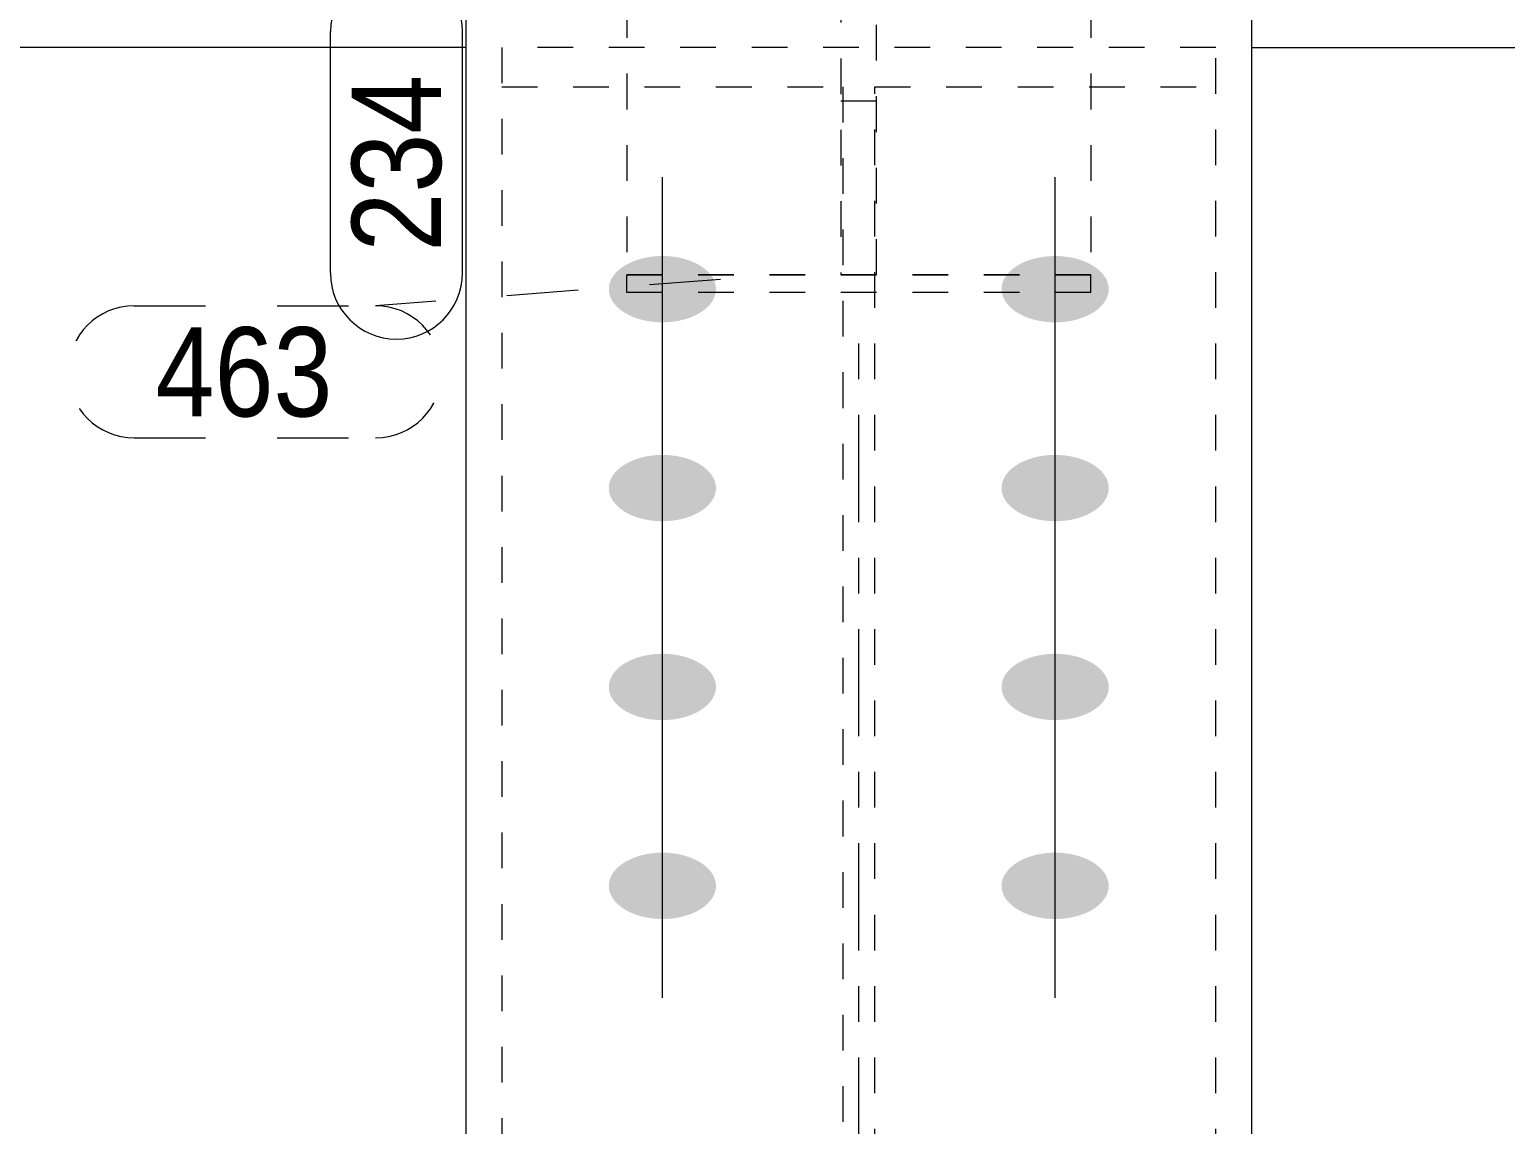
# Model space of a CAD drawing. Header units: millimetres. Extents: x 2 to 579, y 1 to 825.
# Drawn here: x 47.55 to 88.88, y 659.51 to 690.18 of the extents above; entities that cross this region are included whole.
import ezdxf

# ---------------------------------------------------------------- set-up
doc = ezdxf.new("R2010")
doc.units = ezdxf.units.MM
for name, pattern in [('XKITLINE00', [0]), ('XKITLINE01', [4, 1, -1, 1, -1]), ('XKITLINE02', [4, 2, -2]), ('XKITLINE03', [6, 3, -1, 1, -1])]:
    doc.linetypes.add(name, pattern=pattern)
for name, color, linetype, lineweight in [('Bolt', 3, 'Continuous', 0), ('Dimensions', 7, 'Continuous', 0), ('Part', 2, 'Continuous', 0), ('PartMark', 7, 'Continuous', 0)]:
    doc.layers.add(name, color=color, linetype=linetype, lineweight=lineweight)
doc.styles.add('ARIAL', font='ARIAL.TTF')

# ---------------------------------------------------------------- blocks, each defined once
blk = doc.blocks.new('*A27')
at = {"layer": 'Bolt'}
for points in [[(65.235, 681.981), (65.198, 681.981), (65.161, 681.983), (65.125, 681.985), (65.088, 681.987), (65.051, 681.99), (65.015, 681.994), (64.979, 681.998), (64.943, 682.003), (64.907, 682.008), (64.871, 682.014), (64.836, 682.02), (64.801, 682.027), (64.766, 682.035), (64.732, 682.043), (64.698, 682.051), (64.664, 682.06), (64.63, 682.07), (64.597, 682.08), (64.564, 682.09), (64.532, 682.101), (64.5, 682.112), (64.469, 682.124), (64.438, 682.137), (64.408, 682.15), (64.378, 682.163), (64.349, 682.177), (64.32, 682.191), (64.292, 682.206), (64.264, 682.221), (64.237, 682.236), (64.211, 682.252), (64.185, 682.269), (64.16, 682.285), (64.136, 682.302), (64.112, 682.32), (64.089, 682.338), (64.067, 682.356), (64.045, 682.374), (64.024, 682.393), (64.004, 682.412), (63.985, 682.432), (63.966, 682.451), (63.949, 682.471), (63.932, 682.491), (63.916, 682.512), (63.9, 682.533), (63.886, 682.554), (63.872, 682.575), (63.859, 682.596), (63.847, 682.618), (63.836, 682.639), (63.826, 682.661), (63.817, 682.683), (63.808, 682.706), (63.8, 682.728), (63.794, 682.75), (63.788, 682.773), (63.783, 682.795), (63.779, 682.818), (63.776, 682.841), (63.773, 682.863), (63.772, 682.886), (63.772, 682.909), (63.772, 682.932), (63.773, 682.955), (63.776, 682.977), (63.779, 683), (63.783, 683.023), (63.788, 683.045), (63.794, 683.068), (63.8, 683.09), (63.808, 683.112), (63.817, 683.135), (63.826, 683.157), (63.836, 683.179), (63.847, 683.2), (63.859, 683.222), (63.872, 683.243), (63.886, 683.264), (63.9, 683.285), (63.916, 683.306), (63.932, 683.327), (63.949, 683.347), (63.966, 683.367), (63.985, 683.386), (64.004, 683.406), (64.024, 683.425), (64.045, 683.444), (64.067, 683.462), (64.089, 683.48), (64.112, 683.498), (64.136, 683.516), (64.16, 683.533), (64.185, 683.549), (64.211, 683.566), (64.237, 683.582), (64.264, 683.597), (64.292, 683.612), (64.32, 683.627), (64.349, 683.641), (64.378, 683.655), (64.408, 683.668), (64.438, 683.681), (64.469, 683.694), (64.5, 683.706), (64.532, 683.717), (64.564, 683.728), (64.597, 683.738), (64.63, 683.748), (64.664, 683.758), (64.698, 683.767), (64.732, 683.775), (64.766, 683.783), (64.801, 683.791), (64.836, 683.798), (64.871, 683.804), (64.907, 683.81), (64.943, 683.815), (64.979, 683.82), (65.015, 683.824), (65.051, 683.828), (65.088, 683.831), (65.125, 683.833), (65.161, 683.835), (65.198, 683.837), (65.235, 683.837), (65.272, 683.838), (65.308, 683.837), (65.345, 683.837), (65.382, 683.835), (65.419, 683.833), (65.455, 683.831), (65.492, 683.828), (65.528, 683.824), (65.564, 683.82), (65.6, 683.815), (65.636, 683.81), (65.672, 683.804), (65.707, 683.798), (65.742, 683.791), (65.777, 683.783), (65.811, 683.775), (65.846, 683.767), (65.879, 683.758), (65.913, 683.748), (65.946, 683.738), (65.979, 683.728), (66.011, 683.717), (66.043, 683.706), (66.074, 683.694), (66.105, 683.681), (66.135, 683.668), (66.165, 683.655), (66.194, 683.641), (66.223, 683.627), (66.251, 683.612), (66.279, 683.597), (66.306, 683.582), (66.332, 683.566), (66.358, 683.549), (66.383, 683.533), (66.407, 683.516), (66.431, 683.498), (66.454, 683.48), (66.476, 683.462), (66.498, 683.444), (66.519, 683.425), (66.539, 683.406), (66.558, 683.386), (66.577, 683.367), (66.594, 683.347), (66.611, 683.327), (66.628, 683.306), (66.643, 683.285), (66.657, 683.264), (66.671, 683.243), (66.684, 683.222), (66.696, 683.2), (66.707, 683.179), (66.717, 683.157), (66.727, 683.135), (66.735, 683.112), (66.743, 683.09), (66.749, 683.068), (66.755, 683.045), (66.76, 683.023), (66.764, 683), (66.768, 682.977), (66.77, 682.955), (66.771, 682.932), (66.772, 682.909), (66.771, 682.886), (66.77, 682.863), (66.768, 682.841), (66.764, 682.818), (66.76, 682.795), (66.755, 682.773), (66.749, 682.75), (66.743, 682.728), (66.735, 682.706), (66.727, 682.683), (66.717, 682.661), (66.707, 682.639), (66.696, 682.618), (66.684, 682.596), (66.671, 682.575), (66.657, 682.554), (66.643, 682.533), (66.628, 682.512), (66.611, 682.491), (66.594, 682.471), (66.577, 682.451), (66.558, 682.432), (66.539, 682.412), (66.519, 682.393), (66.498, 682.374), (66.476, 682.356), (66.454, 682.338), (66.431, 682.32), (66.407, 682.302), (66.383, 682.285), (66.358, 682.269), (66.332, 682.252), (66.306, 682.236), (66.279, 682.221), (66.251, 682.206), (66.223, 682.191), (66.194, 682.177), (66.165, 682.163), (66.135, 682.15), (66.105, 682.137), (66.074, 682.124), (66.043, 682.112), (66.011, 682.101), (65.979, 682.09), (65.946, 682.08), (65.913, 682.07), (65.879, 682.06), (65.846, 682.051), (65.811, 682.043), (65.777, 682.035), (65.742, 682.027), (65.707, 682.02), (65.672, 682.014), (65.636, 682.008), (65.6, 682.003), (65.564, 681.998), (65.528, 681.994), (65.492, 681.99), (65.455, 681.987), (65.419, 681.985), (65.382, 681.983), (65.345, 681.981), (65.308, 681.981), (65.272, 681.98)], [(76.235, 681.981), (76.198, 681.981), (76.161, 681.983), (76.125, 681.985), (76.088, 681.987), (76.051, 681.99), (76.015, 681.994), (75.979, 681.998), (75.943, 682.003), (75.907, 682.008), (75.871, 682.014), (75.836, 682.02), (75.801, 682.027), (75.766, 682.035), (75.732, 682.043), (75.698, 682.051), (75.664, 682.06), (75.63, 682.07), (75.597, 682.08), (75.564, 682.09), (75.532, 682.101), (75.5, 682.112), (75.469, 682.124), (75.438, 682.137), (75.408, 682.15), (75.378, 682.163), (75.349, 682.177), (75.32, 682.191), (75.292, 682.206), (75.264, 682.221), (75.237, 682.236), (75.211, 682.252), (75.185, 682.269), (75.16, 682.285), (75.136, 682.302), (75.112, 682.32), (75.089, 682.338), (75.067, 682.356), (75.045, 682.374), (75.024, 682.393), (75.004, 682.412), (74.985, 682.432), (74.966, 682.451), (74.949, 682.471), (74.932, 682.491), (74.916, 682.512), (74.9, 682.533), (74.886, 682.554), (74.872, 682.575), (74.859, 682.596), (74.847, 682.618), (74.836, 682.639), (74.826, 682.661), (74.817, 682.683), (74.808, 682.706), (74.8, 682.728), (74.794, 682.75), (74.788, 682.773), (74.783, 682.795), (74.779, 682.818), (74.776, 682.841), (74.773, 682.863), (74.772, 682.886), (74.772, 682.909), (74.772, 682.932), (74.773, 682.955), (74.776, 682.977), (74.779, 683), (74.783, 683.023), (74.788, 683.045), (74.794, 683.068), (74.8, 683.09), (74.808, 683.112), (74.817, 683.135), (74.826, 683.157), (74.836, 683.179), (74.847, 683.2), (74.859, 683.222), (74.872, 683.243), (74.886, 683.264), (74.9, 683.285), (74.916, 683.306), (74.932, 683.327), (74.949, 683.347), (74.966, 683.367), (74.985, 683.386), (75.004, 683.406), (75.024, 683.425), (75.045, 683.444), (75.067, 683.462), (75.089, 683.48), (75.112, 683.498), (75.136, 683.516), (75.16, 683.533), (75.185, 683.549), (75.211, 683.566), (75.237, 683.582), (75.264, 683.597), (75.292, 683.612), (75.32, 683.627), (75.349, 683.641), (75.378, 683.655), (75.408, 683.668), (75.438, 683.681), (75.469, 683.694), (75.5, 683.706), (75.532, 683.717), (75.564, 683.728), (75.597, 683.738), (75.63, 683.748), (75.664, 683.758), (75.698, 683.767), (75.732, 683.775), (75.766, 683.783), (75.801, 683.791), (75.836, 683.798), (75.871, 683.804), (75.907, 683.81), (75.943, 683.815), (75.979, 683.82), (76.015, 683.824), (76.051, 683.828), (76.088, 683.831), (76.125, 683.833), (76.161, 683.835), (76.198, 683.837), (76.235, 683.837), (76.272, 683.838), (76.308, 683.837), (76.345, 683.837), (76.382, 683.835), (76.419, 683.833), (76.455, 683.831), (76.492, 683.828), (76.528, 683.824), (76.564, 683.82), (76.6, 683.815), (76.636, 683.81), (76.672, 683.804), (76.707, 683.798), (76.742, 683.791), (76.777, 683.783), (76.811, 683.775), (76.846, 683.767), (76.879, 683.758), (76.913, 683.748), (76.946, 683.738), (76.979, 683.728), (77.011, 683.717), (77.043, 683.706), (77.074, 683.694), (77.105, 683.681), (77.135, 683.668), (77.165, 683.655), (77.194, 683.641), (77.223, 683.627), (77.251, 683.612), (77.279, 683.597), (77.306, 683.582), (77.332, 683.566), (77.358, 683.549), (77.383, 683.533), (77.407, 683.516), (77.431, 683.498), (77.454, 683.48), (77.476, 683.462), (77.498, 683.444), (77.519, 683.425), (77.539, 683.406), (77.558, 683.386), (77.577, 683.367), (77.594, 683.347), (77.611, 683.327), (77.628, 683.306), (77.643, 683.285), (77.657, 683.264), (77.671, 683.243), (77.684, 683.222), (77.696, 683.2), (77.707, 683.179), (77.717, 683.157), (77.727, 683.135), (77.735, 683.112), (77.743, 683.09), (77.749, 683.068), (77.755, 683.045), (77.76, 683.023), (77.764, 683), (77.768, 682.977), (77.77, 682.955), (77.771, 682.932), (77.772, 682.909), (77.771, 682.886), (77.77, 682.863), (77.768, 682.841), (77.764, 682.818), (77.76, 682.795), (77.755, 682.773), (77.749, 682.75), (77.743, 682.728), (77.735, 682.706), (77.727, 682.683), (77.717, 682.661), (77.707, 682.639), (77.696, 682.618), (77.684, 682.596), (77.671, 682.575), (77.657, 682.554), (77.643, 682.533), (77.628, 682.512), (77.611, 682.491), (77.594, 682.471), (77.577, 682.451), (77.558, 682.432), (77.539, 682.412), (77.519, 682.393), (77.498, 682.374), (77.476, 682.356), (77.454, 682.338), (77.431, 682.32), (77.407, 682.302), (77.383, 682.285), (77.358, 682.269), (77.332, 682.252), (77.306, 682.236), (77.279, 682.221), (77.251, 682.206), (77.223, 682.191), (77.194, 682.177), (77.165, 682.163), (77.135, 682.15), (77.105, 682.137), (77.074, 682.124), (77.043, 682.112), (77.011, 682.101), (76.979, 682.09), (76.946, 682.08), (76.913, 682.07), (76.879, 682.06), (76.846, 682.051), (76.811, 682.043), (76.777, 682.035), (76.742, 682.027), (76.707, 682.02), (76.672, 682.014), (76.636, 682.008), (76.6, 682.003), (76.564, 681.998), (76.528, 681.994), (76.492, 681.99), (76.455, 681.987), (76.419, 681.985), (76.382, 681.983), (76.345, 681.981), (76.308, 681.981), (76.272, 681.98)], [(65.235, 676.409), (65.198, 676.41), (65.161, 676.411), (65.125, 676.413), (65.088, 676.415), (65.051, 676.419), (65.015, 676.422), (64.979, 676.426), (64.943, 676.431), (64.907, 676.436), (64.871, 676.442), (64.836, 676.448), (64.801, 676.455), (64.766, 676.463), (64.732, 676.471), (64.698, 676.479), (64.664, 676.488), (64.63, 676.498), (64.597, 676.508), (64.564, 676.518), (64.532, 676.529), (64.5, 676.541), (64.469, 676.553), (64.438, 676.565), (64.408, 676.578), (64.378, 676.591), (64.349, 676.605), (64.32, 676.619), (64.292, 676.634), (64.264, 676.649), (64.237, 676.665), (64.211, 676.68), (64.185, 676.697), (64.16, 676.713), (64.136, 676.731), (64.112, 676.748), (64.089, 676.766), (64.067, 676.784), (64.045, 676.802), (64.024, 676.821), (64.004, 676.84), (63.985, 676.86), (63.966, 676.879), (63.949, 676.899), (63.932, 676.92), (63.916, 676.94), (63.9, 676.961), (63.886, 676.982), (63.872, 677.003), (63.859, 677.024), (63.847, 677.046), (63.836, 677.068), (63.826, 677.089), (63.817, 677.111), (63.808, 677.134), (63.8, 677.156), (63.794, 677.178), (63.788, 677.201), (63.783, 677.223), (63.779, 677.246), (63.776, 677.269), (63.773, 677.292), (63.772, 677.314), (63.772, 677.337), (63.772, 677.36), (63.773, 677.383), (63.776, 677.405), (63.779, 677.428), (63.783, 677.451), (63.788, 677.473), (63.794, 677.496), (63.8, 677.518), (63.808, 677.541), (63.817, 677.563), (63.826, 677.585), (63.836, 677.607), (63.847, 677.628), (63.859, 677.65), (63.872, 677.671), (63.886, 677.693), (63.9, 677.713), (63.916, 677.734), (63.932, 677.755), (63.949, 677.775), (63.966, 677.795), (63.985, 677.815), (64.004, 677.834), (64.024, 677.853), (64.045, 677.872), (64.067, 677.89), (64.089, 677.908), (64.112, 677.926), (64.136, 677.944), (64.16, 677.961), (64.185, 677.977), (64.211, 677.994), (64.237, 678.01), (64.264, 678.025), (64.292, 678.04), (64.32, 678.055), (64.349, 678.069), (64.378, 678.083), (64.408, 678.096), (64.438, 678.109), (64.469, 678.122), (64.5, 678.134), (64.532, 678.145), (64.564, 678.156), (64.597, 678.167), (64.63, 678.177), (64.664, 678.186), (64.698, 678.195), (64.732, 678.204), (64.766, 678.211), (64.801, 678.219), (64.836, 678.226), (64.871, 678.232), (64.907, 678.238), (64.943, 678.243), (64.979, 678.248), (65.015, 678.252), (65.051, 678.256), (65.088, 678.259), (65.125, 678.261), (65.161, 678.263), (65.198, 678.265), (65.235, 678.265), (65.272, 678.266), (65.308, 678.265), (65.345, 678.265), (65.382, 678.263), (65.419, 678.261), (65.455, 678.259), (65.492, 678.256), (65.528, 678.252), (65.564, 678.248), (65.6, 678.243), (65.636, 678.238), (65.672, 678.232), (65.707, 678.226), (65.742, 678.219), (65.777, 678.211), (65.811, 678.204), (65.846, 678.195), (65.879, 678.186), (65.913, 678.177), (65.946, 678.167), (65.979, 678.156), (66.011, 678.145), (66.043, 678.134), (66.074, 678.122), (66.105, 678.109), (66.135, 678.096), (66.165, 678.083), (66.194, 678.069), (66.223, 678.055), (66.251, 678.04), (66.279, 678.025), (66.306, 678.01), (66.332, 677.994), (66.358, 677.977), (66.383, 677.961), (66.407, 677.944), (66.431, 677.926), (66.454, 677.908), (66.476, 677.89), (66.498, 677.872), (66.519, 677.853), (66.539, 677.834), (66.558, 677.815), (66.577, 677.795), (66.594, 677.775), (66.611, 677.755), (66.628, 677.734), (66.643, 677.713), (66.657, 677.693), (66.671, 677.671), (66.684, 677.65), (66.696, 677.628), (66.707, 677.607), (66.717, 677.585), (66.727, 677.563), (66.735, 677.541), (66.743, 677.518), (66.749, 677.496), (66.755, 677.473), (66.76, 677.451), (66.764, 677.428), (66.768, 677.405), (66.77, 677.383), (66.771, 677.36), (66.772, 677.337), (66.771, 677.314), (66.77, 677.292), (66.768, 677.269), (66.764, 677.246), (66.76, 677.223), (66.755, 677.201), (66.749, 677.178), (66.743, 677.156), (66.735, 677.134), (66.727, 677.111), (66.717, 677.089), (66.707, 677.068), (66.696, 677.046), (66.684, 677.024), (66.671, 677.003), (66.657, 676.982), (66.643, 676.961), (66.628, 676.94), (66.611, 676.92), (66.594, 676.899), (66.577, 676.879), (66.558, 676.86), (66.539, 676.84), (66.519, 676.821), (66.498, 676.802), (66.476, 676.784), (66.454, 676.766), (66.431, 676.748), (66.407, 676.731), (66.383, 676.713), (66.358, 676.697), (66.332, 676.68), (66.306, 676.665), (66.279, 676.649), (66.251, 676.634), (66.223, 676.619), (66.194, 676.605), (66.165, 676.591), (66.135, 676.578), (66.105, 676.565), (66.074, 676.553), (66.043, 676.541), (66.011, 676.529), (65.979, 676.518), (65.946, 676.508), (65.913, 676.498), (65.879, 676.488), (65.846, 676.479), (65.811, 676.471), (65.777, 676.463), (65.742, 676.455), (65.707, 676.448), (65.672, 676.442), (65.636, 676.436), (65.6, 676.431), (65.564, 676.426), (65.528, 676.422), (65.492, 676.419), (65.455, 676.415), (65.419, 676.413), (65.382, 676.411), (65.345, 676.41), (65.308, 676.409), (65.272, 676.408)], [(76.235, 676.409), (76.198, 676.41), (76.161, 676.411), (76.125, 676.413), (76.088, 676.415), (76.051, 676.419), (76.015, 676.422), (75.979, 676.426), (75.943, 676.431), (75.907, 676.436), (75.871, 676.442), (75.836, 676.448), (75.801, 676.455), (75.766, 676.463), (75.732, 676.471), (75.698, 676.479), (75.664, 676.488), (75.63, 676.498), (75.597, 676.508), (75.564, 676.518), (75.532, 676.529), (75.5, 676.541), (75.469, 676.553), (75.438, 676.565), (75.408, 676.578), (75.378, 676.591), (75.349, 676.605), (75.32, 676.619), (75.292, 676.634), (75.264, 676.649), (75.237, 676.665), (75.211, 676.68), (75.185, 676.697), (75.16, 676.713), (75.136, 676.731), (75.112, 676.748), (75.089, 676.766), (75.067, 676.784), (75.045, 676.802), (75.024, 676.821), (75.004, 676.84), (74.985, 676.86), (74.966, 676.879), (74.949, 676.899), (74.932, 676.92), (74.916, 676.94), (74.9, 676.961), (74.886, 676.982), (74.872, 677.003), (74.859, 677.024), (74.847, 677.046), (74.836, 677.068), (74.826, 677.089), (74.817, 677.111), (74.808, 677.134), (74.8, 677.156), (74.794, 677.178), (74.788, 677.201), (74.783, 677.223), (74.779, 677.246), (74.776, 677.269), (74.773, 677.292), (74.772, 677.314), (74.772, 677.337), (74.772, 677.36), (74.773, 677.383), (74.776, 677.405), (74.779, 677.428), (74.783, 677.451), (74.788, 677.473), (74.794, 677.496), (74.8, 677.518), (74.808, 677.541), (74.817, 677.563), (74.826, 677.585), (74.836, 677.607), (74.847, 677.628), (74.859, 677.65), (74.872, 677.671), (74.886, 677.693), (74.9, 677.713), (74.916, 677.734), (74.932, 677.755), (74.949, 677.775), (74.966, 677.795), (74.985, 677.815), (75.004, 677.834), (75.024, 677.853), (75.045, 677.872), (75.067, 677.89), (75.089, 677.908), (75.112, 677.926), (75.136, 677.944), (75.16, 677.961), (75.185, 677.977), (75.211, 677.994), (75.237, 678.01), (75.264, 678.025), (75.292, 678.04), (75.32, 678.055), (75.349, 678.069), (75.378, 678.083), (75.408, 678.096), (75.438, 678.109), (75.469, 678.122), (75.5, 678.134), (75.532, 678.145), (75.564, 678.156), (75.597, 678.167), (75.63, 678.177), (75.664, 678.186), (75.698, 678.195), (75.732, 678.204), (75.766, 678.211), (75.801, 678.219), (75.836, 678.226), (75.871, 678.232), (75.907, 678.238), (75.943, 678.243), (75.979, 678.248), (76.015, 678.252), (76.051, 678.256), (76.088, 678.259), (76.125, 678.261), (76.161, 678.263), (76.198, 678.265), (76.235, 678.265), (76.272, 678.266), (76.308, 678.265), (76.345, 678.265), (76.382, 678.263), (76.419, 678.261), (76.455, 678.259), (76.492, 678.256), (76.528, 678.252), (76.564, 678.248), (76.6, 678.243), (76.636, 678.238), (76.672, 678.232), (76.707, 678.226), (76.742, 678.219), (76.777, 678.211), (76.811, 678.204), (76.846, 678.195), (76.879, 678.186), (76.913, 678.177), (76.946, 678.167), (76.979, 678.156), (77.011, 678.145), (77.043, 678.134), (77.074, 678.122), (77.105, 678.109), (77.135, 678.096), (77.165, 678.083), (77.194, 678.069), (77.223, 678.055), (77.251, 678.04), (77.279, 678.025), (77.306, 678.01), (77.332, 677.994), (77.358, 677.977), (77.383, 677.961), (77.407, 677.944), (77.431, 677.926), (77.454, 677.908), (77.476, 677.89), (77.498, 677.872), (77.519, 677.853), (77.539, 677.834), (77.558, 677.815), (77.577, 677.795), (77.594, 677.775), (77.611, 677.755), (77.628, 677.734), (77.643, 677.713), (77.657, 677.693), (77.671, 677.671), (77.684, 677.65), (77.696, 677.628), (77.707, 677.607), (77.717, 677.585), (77.727, 677.563), (77.735, 677.541), (77.743, 677.518), (77.749, 677.496), (77.755, 677.473), (77.76, 677.451), (77.764, 677.428), (77.768, 677.405), (77.77, 677.383), (77.771, 677.36), (77.772, 677.337), (77.771, 677.314), (77.77, 677.292), (77.768, 677.269), (77.764, 677.246), (77.76, 677.223), (77.755, 677.201), (77.749, 677.178), (77.743, 677.156), (77.735, 677.134), (77.727, 677.111), (77.717, 677.089), (77.707, 677.068), (77.696, 677.046), (77.684, 677.024), (77.671, 677.003), (77.657, 676.982), (77.643, 676.961), (77.628, 676.94), (77.611, 676.92), (77.594, 676.899), (77.577, 676.879), (77.558, 676.86), (77.539, 676.84), (77.519, 676.821), (77.498, 676.802), (77.476, 676.784), (77.454, 676.766), (77.431, 676.748), (77.407, 676.731), (77.383, 676.713), (77.358, 676.697), (77.332, 676.68), (77.306, 676.665), (77.279, 676.649), (77.251, 676.634), (77.223, 676.619), (77.194, 676.605), (77.165, 676.591), (77.135, 676.578), (77.105, 676.565), (77.074, 676.553), (77.043, 676.541), (77.011, 676.529), (76.979, 676.518), (76.946, 676.508), (76.913, 676.498), (76.879, 676.488), (76.846, 676.479), (76.811, 676.471), (76.777, 676.463), (76.742, 676.455), (76.707, 676.448), (76.672, 676.442), (76.636, 676.436), (76.6, 676.431), (76.564, 676.426), (76.528, 676.422), (76.492, 676.419), (76.455, 676.415), (76.419, 676.413), (76.382, 676.411), (76.345, 676.41), (76.308, 676.409), (76.272, 676.408)], [(65.235, 670.837), (65.198, 670.838), (65.161, 670.839), (65.125, 670.841), (65.088, 670.844), (65.051, 670.847), (65.015, 670.85), (64.979, 670.854), (64.943, 670.859), (64.907, 670.864), (64.871, 670.87), (64.836, 670.877), (64.801, 670.883), (64.766, 670.891), (64.732, 670.899), (64.698, 670.907), (64.664, 670.916), (64.63, 670.926), (64.597, 670.936), (64.564, 670.946), (64.532, 670.957), (64.5, 670.969), (64.469, 670.981), (64.438, 670.993), (64.408, 671.006), (64.378, 671.019), (64.349, 671.033), (64.32, 671.047), (64.292, 671.062), (64.264, 671.077), (64.237, 671.093), (64.211, 671.109), (64.185, 671.125), (64.16, 671.142), (64.136, 671.159), (64.112, 671.176), (64.089, 671.194), (64.067, 671.212), (64.045, 671.231), (64.024, 671.249), (64.004, 671.268), (63.985, 671.288), (63.966, 671.308), (63.949, 671.327), (63.932, 671.348), (63.916, 671.368), (63.9, 671.389), (63.886, 671.41), (63.872, 671.431), (63.859, 671.452), (63.847, 671.474), (63.836, 671.496), (63.826, 671.518), (63.817, 671.54), (63.808, 671.562), (63.8, 671.584), (63.794, 671.606), (63.788, 671.629), (63.783, 671.652), (63.779, 671.674), (63.776, 671.697), (63.773, 671.72), (63.772, 671.742), (63.772, 671.765), (63.772, 671.788), (63.773, 671.811), (63.776, 671.834), (63.779, 671.856), (63.783, 671.879), (63.788, 671.902), (63.794, 671.924), (63.8, 671.946), (63.808, 671.969), (63.817, 671.991), (63.826, 672.013), (63.836, 672.035), (63.847, 672.057), (63.859, 672.078), (63.872, 672.099), (63.886, 672.121), (63.9, 672.142), (63.916, 672.162), (63.932, 672.183), (63.949, 672.203), (63.966, 672.223), (63.985, 672.243), (64.004, 672.262), (64.024, 672.281), (64.045, 672.3), (64.067, 672.318), (64.089, 672.337), (64.112, 672.354), (64.136, 672.372), (64.16, 672.389), (64.185, 672.406), (64.211, 672.422), (64.237, 672.438), (64.264, 672.453), (64.292, 672.468), (64.32, 672.483), (64.349, 672.497), (64.378, 672.511), (64.408, 672.525), (64.438, 672.537), (64.469, 672.55), (64.5, 672.562), (64.532, 672.573), (64.564, 672.584), (64.597, 672.595), (64.63, 672.605), (64.664, 672.614), (64.698, 672.623), (64.732, 672.632), (64.766, 672.64), (64.801, 672.647), (64.836, 672.654), (64.871, 672.66), (64.907, 672.666), (64.943, 672.671), (64.979, 672.676), (65.015, 672.68), (65.051, 672.684), (65.088, 672.687), (65.125, 672.689), (65.161, 672.691), (65.198, 672.693), (65.235, 672.694), (65.272, 672.694), (65.308, 672.694), (65.345, 672.693), (65.382, 672.691), (65.419, 672.689), (65.455, 672.687), (65.492, 672.684), (65.528, 672.68), (65.564, 672.676), (65.6, 672.671), (65.636, 672.666), (65.672, 672.66), (65.707, 672.654), (65.742, 672.647), (65.777, 672.64), (65.811, 672.632), (65.846, 672.623), (65.879, 672.614), (65.913, 672.605), (65.946, 672.595), (65.979, 672.584), (66.011, 672.573), (66.043, 672.562), (66.074, 672.55), (66.105, 672.537), (66.135, 672.525), (66.165, 672.511), (66.194, 672.497), (66.223, 672.483), (66.251, 672.468), (66.279, 672.453), (66.306, 672.438), (66.332, 672.422), (66.358, 672.406), (66.383, 672.389), (66.407, 672.372), (66.431, 672.354), (66.454, 672.337), (66.476, 672.318), (66.498, 672.3), (66.519, 672.281), (66.539, 672.262), (66.558, 672.243), (66.577, 672.223), (66.594, 672.203), (66.611, 672.183), (66.628, 672.162), (66.643, 672.142), (66.657, 672.121), (66.671, 672.099), (66.684, 672.078), (66.696, 672.057), (66.707, 672.035), (66.717, 672.013), (66.727, 671.991), (66.735, 671.969), (66.743, 671.946), (66.749, 671.924), (66.755, 671.902), (66.76, 671.879), (66.764, 671.856), (66.768, 671.834), (66.77, 671.811), (66.771, 671.788), (66.772, 671.765), (66.771, 671.742), (66.77, 671.72), (66.768, 671.697), (66.764, 671.674), (66.76, 671.652), (66.755, 671.629), (66.749, 671.606), (66.743, 671.584), (66.735, 671.562), (66.727, 671.54), (66.717, 671.518), (66.707, 671.496), (66.696, 671.474), (66.684, 671.452), (66.671, 671.431), (66.657, 671.41), (66.643, 671.389), (66.628, 671.368), (66.611, 671.348), (66.594, 671.327), (66.577, 671.308), (66.558, 671.288), (66.539, 671.268), (66.519, 671.249), (66.498, 671.231), (66.476, 671.212), (66.454, 671.194), (66.431, 671.176), (66.407, 671.159), (66.383, 671.142), (66.358, 671.125), (66.332, 671.109), (66.306, 671.093), (66.279, 671.077), (66.251, 671.062), (66.223, 671.047), (66.194, 671.033), (66.165, 671.019), (66.135, 671.006), (66.105, 670.993), (66.074, 670.981), (66.043, 670.969), (66.011, 670.957), (65.979, 670.946), (65.946, 670.936), (65.913, 670.926), (65.879, 670.916), (65.846, 670.907), (65.811, 670.899), (65.777, 670.891), (65.742, 670.883), (65.707, 670.877), (65.672, 670.87), (65.636, 670.864), (65.6, 670.859), (65.564, 670.854), (65.528, 670.85), (65.492, 670.847), (65.455, 670.844), (65.419, 670.841), (65.382, 670.839), (65.345, 670.838), (65.308, 670.837), (65.272, 670.837)], [(76.235, 670.837), (76.198, 670.838), (76.161, 670.839), (76.125, 670.841), (76.088, 670.844), (76.051, 670.847), (76.015, 670.85), (75.979, 670.854), (75.943, 670.859), (75.907, 670.864), (75.871, 670.87), (75.836, 670.877), (75.801, 670.883), (75.766, 670.891), (75.732, 670.899), (75.698, 670.907), (75.664, 670.916), (75.63, 670.926), (75.597, 670.936), (75.564, 670.946), (75.532, 670.957), (75.5, 670.969), (75.469, 670.981), (75.438, 670.993), (75.408, 671.006), (75.378, 671.019), (75.349, 671.033), (75.32, 671.047), (75.292, 671.062), (75.264, 671.077), (75.237, 671.093), (75.211, 671.109), (75.185, 671.125), (75.16, 671.142), (75.136, 671.159), (75.112, 671.176), (75.089, 671.194), (75.067, 671.212), (75.045, 671.231), (75.024, 671.249), (75.004, 671.268), (74.985, 671.288), (74.966, 671.308), (74.949, 671.327), (74.932, 671.348), (74.916, 671.368), (74.9, 671.389), (74.886, 671.41), (74.872, 671.431), (74.859, 671.452), (74.847, 671.474), (74.836, 671.496), (74.826, 671.518), (74.817, 671.54), (74.808, 671.562), (74.8, 671.584), (74.794, 671.606), (74.788, 671.629), (74.783, 671.652), (74.779, 671.674), (74.776, 671.697), (74.773, 671.72), (74.772, 671.742), (74.772, 671.765), (74.772, 671.788), (74.773, 671.811), (74.776, 671.834), (74.779, 671.856), (74.783, 671.879), (74.788, 671.902), (74.794, 671.924), (74.8, 671.946), (74.808, 671.969), (74.817, 671.991), (74.826, 672.013), (74.836, 672.035), (74.847, 672.057), (74.859, 672.078), (74.872, 672.099), (74.886, 672.121), (74.9, 672.142), (74.916, 672.162), (74.932, 672.183), (74.949, 672.203), (74.966, 672.223), (74.985, 672.243), (75.004, 672.262), (75.024, 672.281), (75.045, 672.3), (75.067, 672.318), (75.089, 672.337), (75.112, 672.354), (75.136, 672.372), (75.16, 672.389), (75.185, 672.406), (75.211, 672.422), (75.237, 672.438), (75.264, 672.453), (75.292, 672.468), (75.32, 672.483), (75.349, 672.497), (75.378, 672.511), (75.408, 672.525), (75.438, 672.537), (75.469, 672.55), (75.5, 672.562), (75.532, 672.573), (75.564, 672.584), (75.597, 672.595), (75.63, 672.605), (75.664, 672.614), (75.698, 672.623), (75.732, 672.632), (75.766, 672.64), (75.801, 672.647), (75.836, 672.654), (75.871, 672.66), (75.907, 672.666), (75.943, 672.671), (75.979, 672.676), (76.015, 672.68), (76.051, 672.684), (76.088, 672.687), (76.125, 672.689), (76.161, 672.691), (76.198, 672.693), (76.235, 672.694), (76.272, 672.694), (76.308, 672.694), (76.345, 672.693), (76.382, 672.691), (76.419, 672.689), (76.455, 672.687), (76.492, 672.684), (76.528, 672.68), (76.564, 672.676), (76.6, 672.671), (76.636, 672.666), (76.672, 672.66), (76.707, 672.654), (76.742, 672.647), (76.777, 672.64), (76.811, 672.632), (76.846, 672.623), (76.879, 672.614), (76.913, 672.605), (76.946, 672.595), (76.979, 672.584), (77.011, 672.573), (77.043, 672.562), (77.074, 672.55), (77.105, 672.537), (77.135, 672.525), (77.165, 672.511), (77.194, 672.497), (77.223, 672.483), (77.251, 672.468), (77.279, 672.453), (77.306, 672.438), (77.332, 672.422), (77.358, 672.406), (77.383, 672.389), (77.407, 672.372), (77.431, 672.354), (77.454, 672.337), (77.476, 672.318), (77.498, 672.3), (77.519, 672.281), (77.539, 672.262), (77.558, 672.243), (77.577, 672.223), (77.594, 672.203), (77.611, 672.183), (77.628, 672.162), (77.643, 672.142), (77.657, 672.121), (77.671, 672.099), (77.684, 672.078), (77.696, 672.057), (77.707, 672.035), (77.717, 672.013), (77.727, 671.991), (77.735, 671.969), (77.743, 671.946), (77.749, 671.924), (77.755, 671.902), (77.76, 671.879), (77.764, 671.856), (77.768, 671.834), (77.77, 671.811), (77.771, 671.788), (77.772, 671.765), (77.771, 671.742), (77.77, 671.72), (77.768, 671.697), (77.764, 671.674), (77.76, 671.652), (77.755, 671.629), (77.749, 671.606), (77.743, 671.584), (77.735, 671.562), (77.727, 671.54), (77.717, 671.518), (77.707, 671.496), (77.696, 671.474), (77.684, 671.452), (77.671, 671.431), (77.657, 671.41), (77.643, 671.389), (77.628, 671.368), (77.611, 671.348), (77.594, 671.327), (77.577, 671.308), (77.558, 671.288), (77.539, 671.268), (77.519, 671.249), (77.498, 671.231), (77.476, 671.212), (77.454, 671.194), (77.431, 671.176), (77.407, 671.159), (77.383, 671.142), (77.358, 671.125), (77.332, 671.109), (77.306, 671.093), (77.279, 671.077), (77.251, 671.062), (77.223, 671.047), (77.194, 671.033), (77.165, 671.019), (77.135, 671.006), (77.105, 670.993), (77.074, 670.981), (77.043, 670.969), (77.011, 670.957), (76.979, 670.946), (76.946, 670.936), (76.913, 670.926), (76.879, 670.916), (76.846, 670.907), (76.811, 670.899), (76.777, 670.891), (76.742, 670.883), (76.707, 670.877), (76.672, 670.87), (76.636, 670.864), (76.6, 670.859), (76.564, 670.854), (76.528, 670.85), (76.492, 670.847), (76.455, 670.844), (76.419, 670.841), (76.382, 670.839), (76.345, 670.838), (76.308, 670.837), (76.272, 670.837)], [(65.235, 665.265), (65.198, 665.266), (65.161, 665.267), (65.125, 665.269), (65.088, 665.272), (65.051, 665.275), (65.015, 665.278), (64.979, 665.283), (64.943, 665.287), (64.907, 665.293), (64.871, 665.298), (64.836, 665.305), (64.801, 665.312), (64.766, 665.319), (64.732, 665.327), (64.698, 665.335), (64.664, 665.344), (64.63, 665.354), (64.597, 665.364), (64.564, 665.374), (64.532, 665.385), (64.5, 665.397), (64.469, 665.409), (64.438, 665.421), (64.408, 665.434), (64.378, 665.447), (64.349, 665.461), (64.32, 665.476), (64.292, 665.49), (64.264, 665.505), (64.237, 665.521), (64.211, 665.537), (64.185, 665.553), (64.16, 665.57), (64.136, 665.587), (64.112, 665.604), (64.089, 665.622), (64.067, 665.64), (64.045, 665.659), (64.024, 665.677), (64.004, 665.697), (63.985, 665.716), (63.966, 665.736), (63.949, 665.756), (63.932, 665.776), (63.916, 665.796), (63.9, 665.817), (63.886, 665.838), (63.872, 665.859), (63.859, 665.881), (63.847, 665.902), (63.836, 665.924), (63.826, 665.946), (63.817, 665.968), (63.808, 665.99), (63.8, 666.012), (63.794, 666.035), (63.788, 666.057), (63.783, 666.08), (63.779, 666.102), (63.776, 666.125), (63.773, 666.148), (63.772, 666.171), (63.772, 666.193), (63.772, 666.216), (63.773, 666.239), (63.776, 666.262), (63.779, 666.284), (63.783, 666.307), (63.788, 666.33), (63.794, 666.352), (63.8, 666.375), (63.808, 666.397), (63.817, 666.419), (63.826, 666.441), (63.836, 666.463), (63.847, 666.485), (63.859, 666.506), (63.872, 666.528), (63.886, 666.549), (63.9, 666.57), (63.916, 666.59), (63.932, 666.611), (63.949, 666.631), (63.966, 666.651), (63.985, 666.671), (64.004, 666.69), (64.024, 666.709), (64.045, 666.728), (64.067, 666.747), (64.089, 666.765), (64.112, 666.783), (64.136, 666.8), (64.16, 666.817), (64.185, 666.834), (64.211, 666.85), (64.237, 666.866), (64.264, 666.881), (64.292, 666.897), (64.32, 666.911), (64.349, 666.925), (64.378, 666.939), (64.408, 666.953), (64.438, 666.966), (64.469, 666.978), (64.5, 666.99), (64.532, 667.001), (64.564, 667.012), (64.597, 667.023), (64.63, 667.033), (64.664, 667.042), (64.698, 667.051), (64.732, 667.06), (64.766, 667.068), (64.801, 667.075), (64.836, 667.082), (64.871, 667.088), (64.907, 667.094), (64.943, 667.099), (64.979, 667.104), (65.015, 667.108), (65.051, 667.112), (65.088, 667.115), (65.125, 667.118), (65.161, 667.12), (65.198, 667.121), (65.235, 667.122), (65.272, 667.122), (65.308, 667.122), (65.345, 667.121), (65.382, 667.12), (65.419, 667.118), (65.455, 667.115), (65.492, 667.112), (65.528, 667.108), (65.564, 667.104), (65.6, 667.099), (65.636, 667.094), (65.672, 667.088), (65.707, 667.082), (65.742, 667.075), (65.777, 667.068), (65.811, 667.06), (65.846, 667.051), (65.879, 667.042), (65.913, 667.033), (65.946, 667.023), (65.979, 667.012), (66.011, 667.001), (66.043, 666.99), (66.074, 666.978), (66.105, 666.966), (66.135, 666.953), (66.165, 666.939), (66.194, 666.925), (66.223, 666.911), (66.251, 666.897), (66.279, 666.881), (66.306, 666.866), (66.332, 666.85), (66.358, 666.834), (66.383, 666.817), (66.407, 666.8), (66.431, 666.783), (66.454, 666.765), (66.476, 666.747), (66.498, 666.728), (66.519, 666.709), (66.539, 666.69), (66.558, 666.671), (66.577, 666.651), (66.594, 666.631), (66.611, 666.611), (66.628, 666.59), (66.643, 666.57), (66.657, 666.549), (66.671, 666.528), (66.684, 666.506), (66.696, 666.485), (66.707, 666.463), (66.717, 666.441), (66.727, 666.419), (66.735, 666.397), (66.743, 666.375), (66.749, 666.352), (66.755, 666.33), (66.76, 666.307), (66.764, 666.284), (66.768, 666.262), (66.77, 666.239), (66.771, 666.216), (66.772, 666.193), (66.771, 666.171), (66.77, 666.148), (66.768, 666.125), (66.764, 666.102), (66.76, 666.08), (66.755, 666.057), (66.749, 666.035), (66.743, 666.012), (66.735, 665.99), (66.727, 665.968), (66.717, 665.946), (66.707, 665.924), (66.696, 665.902), (66.684, 665.881), (66.671, 665.859), (66.657, 665.838), (66.643, 665.817), (66.628, 665.796), (66.611, 665.776), (66.594, 665.756), (66.577, 665.736), (66.558, 665.716), (66.539, 665.697), (66.519, 665.677), (66.498, 665.659), (66.476, 665.64), (66.454, 665.622), (66.431, 665.604), (66.407, 665.587), (66.383, 665.57), (66.358, 665.553), (66.332, 665.537), (66.306, 665.521), (66.279, 665.505), (66.251, 665.49), (66.223, 665.476), (66.194, 665.461), (66.165, 665.447), (66.135, 665.434), (66.105, 665.421), (66.074, 665.409), (66.043, 665.397), (66.011, 665.385), (65.979, 665.374), (65.946, 665.364), (65.913, 665.354), (65.879, 665.344), (65.846, 665.335), (65.811, 665.327), (65.777, 665.319), (65.742, 665.312), (65.707, 665.305), (65.672, 665.298), (65.636, 665.293), (65.6, 665.287), (65.564, 665.283), (65.528, 665.278), (65.492, 665.275), (65.455, 665.272), (65.419, 665.269), (65.382, 665.267), (65.345, 665.266), (65.308, 665.265), (65.272, 665.265)], [(76.235, 665.265), (76.198, 665.266), (76.161, 665.267), (76.125, 665.269), (76.088, 665.272), (76.051, 665.275), (76.015, 665.278), (75.979, 665.283), (75.943, 665.287), (75.907, 665.293), (75.871, 665.298), (75.836, 665.305), (75.801, 665.312), (75.766, 665.319), (75.732, 665.327), (75.698, 665.335), (75.664, 665.344), (75.63, 665.354), (75.597, 665.364), (75.564, 665.374), (75.532, 665.385), (75.5, 665.397), (75.469, 665.409), (75.438, 665.421), (75.408, 665.434), (75.378, 665.447), (75.349, 665.461), (75.32, 665.476), (75.292, 665.49), (75.264, 665.505), (75.237, 665.521), (75.211, 665.537), (75.185, 665.553), (75.16, 665.57), (75.136, 665.587), (75.112, 665.604), (75.089, 665.622), (75.067, 665.64), (75.045, 665.659), (75.024, 665.677), (75.004, 665.697), (74.985, 665.716), (74.966, 665.736), (74.949, 665.756), (74.932, 665.776), (74.916, 665.796), (74.9, 665.817), (74.886, 665.838), (74.872, 665.859), (74.859, 665.881), (74.847, 665.902), (74.836, 665.924), (74.826, 665.946), (74.817, 665.968), (74.808, 665.99), (74.8, 666.012), (74.794, 666.035), (74.788, 666.057), (74.783, 666.08), (74.779, 666.102), (74.776, 666.125), (74.773, 666.148), (74.772, 666.171), (74.772, 666.193), (74.772, 666.216), (74.773, 666.239), (74.776, 666.262), (74.779, 666.284), (74.783, 666.307), (74.788, 666.33), (74.794, 666.352), (74.8, 666.375), (74.808, 666.397), (74.817, 666.419), (74.826, 666.441), (74.836, 666.463), (74.847, 666.485), (74.859, 666.506), (74.872, 666.528), (74.886, 666.549), (74.9, 666.57), (74.916, 666.59), (74.932, 666.611), (74.949, 666.631), (74.966, 666.651), (74.985, 666.671), (75.004, 666.69), (75.024, 666.709), (75.045, 666.728), (75.067, 666.747), (75.089, 666.765), (75.112, 666.783), (75.136, 666.8), (75.16, 666.817), (75.185, 666.834), (75.211, 666.85), (75.237, 666.866), (75.264, 666.881), (75.292, 666.897), (75.32, 666.911), (75.349, 666.925), (75.378, 666.939), (75.408, 666.953), (75.438, 666.966), (75.469, 666.978), (75.5, 666.99), (75.532, 667.001), (75.564, 667.012), (75.597, 667.023), (75.63, 667.033), (75.664, 667.042), (75.698, 667.051), (75.732, 667.06), (75.766, 667.068), (75.801, 667.075), (75.836, 667.082), (75.871, 667.088), (75.907, 667.094), (75.943, 667.099), (75.979, 667.104), (76.015, 667.108), (76.051, 667.112), (76.088, 667.115), (76.125, 667.118), (76.161, 667.12), (76.198, 667.121), (76.235, 667.122), (76.272, 667.122), (76.308, 667.122), (76.345, 667.121), (76.382, 667.12), (76.419, 667.118), (76.455, 667.115), (76.492, 667.112), (76.528, 667.108), (76.564, 667.104), (76.6, 667.099), (76.636, 667.094), (76.672, 667.088), (76.707, 667.082), (76.742, 667.075), (76.777, 667.068), (76.811, 667.06), (76.846, 667.051), (76.879, 667.042), (76.913, 667.033), (76.946, 667.023), (76.979, 667.012), (77.011, 667.001), (77.043, 666.99), (77.074, 666.978), (77.105, 666.966), (77.135, 666.953), (77.165, 666.939), (77.194, 666.925), (77.223, 666.911), (77.251, 666.897), (77.279, 666.881), (77.306, 666.866), (77.332, 666.85), (77.358, 666.834), (77.383, 666.817), (77.407, 666.8), (77.431, 666.783), (77.454, 666.765), (77.476, 666.747), (77.498, 666.728), (77.519, 666.709), (77.539, 666.69), (77.558, 666.671), (77.577, 666.651), (77.594, 666.631), (77.611, 666.611), (77.628, 666.59), (77.643, 666.57), (77.657, 666.549), (77.671, 666.528), (77.684, 666.506), (77.696, 666.485), (77.707, 666.463), (77.717, 666.441), (77.727, 666.419), (77.735, 666.397), (77.743, 666.375), (77.749, 666.352), (77.755, 666.33), (77.76, 666.307), (77.764, 666.284), (77.768, 666.262), (77.77, 666.239), (77.771, 666.216), (77.772, 666.193), (77.771, 666.171), (77.77, 666.148), (77.768, 666.125), (77.764, 666.102), (77.76, 666.08), (77.755, 666.057), (77.749, 666.035), (77.743, 666.012), (77.735, 665.99), (77.727, 665.968), (77.717, 665.946), (77.707, 665.924), (77.696, 665.902), (77.684, 665.881), (77.671, 665.859), (77.657, 665.838), (77.643, 665.817), (77.628, 665.796), (77.611, 665.776), (77.594, 665.756), (77.577, 665.736), (77.558, 665.716), (77.539, 665.697), (77.519, 665.677), (77.498, 665.659), (77.476, 665.64), (77.454, 665.622), (77.431, 665.604), (77.407, 665.587), (77.383, 665.57), (77.358, 665.553), (77.332, 665.537), (77.306, 665.521), (77.279, 665.505), (77.251, 665.49), (77.223, 665.476), (77.194, 665.461), (77.165, 665.447), (77.135, 665.434), (77.105, 665.421), (77.074, 665.409), (77.043, 665.397), (77.011, 665.385), (76.979, 665.374), (76.946, 665.364), (76.913, 665.354), (76.879, 665.344), (76.846, 665.335), (76.811, 665.327), (76.777, 665.319), (76.742, 665.312), (76.707, 665.305), (76.672, 665.298), (76.636, 665.293), (76.6, 665.287), (76.564, 665.283), (76.528, 665.278), (76.492, 665.275), (76.455, 665.272), (76.419, 665.269), (76.382, 665.267), (76.345, 665.266), (76.308, 665.265), (76.272, 665.265)]]:
    blk.add_hatch(color=3, dxfattribs=at).paths.add_polyline_path(points, flags=17)
at = {"layer": 'Bolt', "color": 3, "linetype": 'XKITLINE00', "lineweight": 0}
for p, q in [((65.272, 679.768), (65.272, 686.05)), ((76.272, 679.768), (76.272, 686.05)), ((65.272, 674.196), (65.272, 680.478)), ((76.272, 674.196), (76.272, 680.478)), ((65.272, 668.624), (65.272, 674.907)), ((76.272, 668.624), (76.272, 674.907)), ((65.272, 663.052), (65.272, 669.335)), ((76.272, 663.052), (76.272, 669.335))]:
    blk.add_line(p, q, dxfattribs=at)
blk = doc.blocks.new('*A34')
at = {"layer": 'Part', "color": 7, "linetype": 'XKITLINE01', "lineweight": 0}
for p, q in [((60.772, 689.684), (60.772, 496.385)), ((80.772, 689.684), (60.772, 689.684)), ((80.772, 496.385), (80.772, 689.684)), ((60.772, 688.58), (70.322, 688.58)), ((70.322, 688.58), (70.322, 496.385)), ((71.222, 496.385), (71.222, 688.58)), ((71.222, 688.58), (80.772, 688.58))]:
    blk.add_line(p, q, dxfattribs=at)
at = {"layer": 'Part', "color": 7, "linetype": 'XKITLINE03', "lineweight": 0}
blk.add_line((70.772, 496.385), (70.772, 681.946), dxfattribs=at)
blk = doc.blocks.new('*A35')
at = {"layer": 'Part', "color": 2, "linetype": 'XKITLINE00', "lineweight": 0}
for p, q in [((59.772, 615.035), (59.772, 698.947)), ((81.772, 698.947), (81.772, 615.035))]:
    blk.add_line(p, q, dxfattribs=at)
blk = doc.blocks.new('*A36')
at = {"layer": 'Part', "color": 7, "linetype": 'XKITLINE01', "lineweight": 0}
for p, q in [((77.272, 683.312), (64.272, 683.312)), ((64.272, 682.812), (64.272, 683.312)), ((77.272, 682.812), (77.272, 683.312)), ((77.272, 682.812), (64.272, 682.812))]:
    blk.add_line(p, q, dxfattribs=at)
blk = doc.blocks.new('*A37')
at = {"layer": 'Part', "color": 2, "linetype": 'XKITLINE00', "lineweight": 0}
for p, q in [((64.272, 708.312), (64.272, 698.947)), ((64.272, 708.312), (77.272, 708.312)), ((77.272, 708.312), (77.272, 698.947))]:
    blk.add_line(p, q, dxfattribs=at)
at = {"layer": 'Part', "color": 7, "linetype": 'XKITLINE01', "lineweight": 0}
for p, q in [((77.272, 708.312), (64.272, 708.312)), ((64.272, 698.947), (64.272, 683.312)), ((77.272, 698.947), (77.272, 683.312)), ((77.272, 683.312), (64.272, 683.312)), ((64.272, 683.312), (77.272, 683.312))]:
    blk.add_line(p, q, dxfattribs=at)
blk = doc.blocks.new('*A38')
at = {"layer": 'Part', "color": 7, "linetype": 'XKITLINE01', "lineweight": 0}
for p, q in [((70.272, 697.376), (70.272, 683.312)), ((71.272, 697.376), (70.272, 697.376)), ((71.272, 683.312), (71.272, 697.376)), ((70.272, 690.612), (71.272, 690.612)), ((70.272, 688.184), (71.272, 688.184)), ((70.272, 683.312), (71.272, 683.312)), ((71.272, 683.312), (70.272, 683.312))]:
    blk.add_line(p, q, dxfattribs=at)
blk = doc.blocks.new('*A127')
at = {"layer": 'Dimensions', "color": 7, "linetype": 'XKITLINE00', "lineweight": 0}
for p, q in [((93.923, 705.76), (95.62, 704.063)), ((67.772, 704.912), (97.172, 704.912)), ((94.772, 689.684), (94.772, 704.912)), ((93.923, 690.532), (95.62, 688.835)), ((81.772, 689.684), (97.172, 689.684))]:
    blk.add_line(p, q, dxfattribs=at)
at = {"layer": 'Dimensions', "color": 3}
for p in [(94.772, 704.912), (94.772, 689.684)]:
    blk.add_point(p, dxfattribs=at)
at = {"layer": 'Dimensions', "color": 3, "style": 'ARIAL', "width": 0.85}
for s, p in [('9108', (84.571, 706.112)), ('8956', (80.071, 690.884))]:
    blk.add_text(s, height=3, dxfattribs=at).set_placement(p)
blk.add_text('152', height=3, rotation=90.0002, dxfattribs=at).set_placement((93.422, 693.96))
blk = doc.blocks.new('*A129')
at = {"layer": 'Dimensions', "color": 7, "linetype": 'XKITLINE00', "lineweight": 0}
blk.add_line((81.772, 689.684), (113.172, 689.684), dxfattribs=at)
blk = doc.blocks.new('*A132')
at = {"layer": 'Dimensions', "color": 7, "linetype": 'XKITLINE00', "lineweight": 0}
for p, q in [((33.923, 690.532), (35.62, 688.835)), ((59.772, 689.684), (31.922, 689.684)), ((34.772, 651.227), (34.772, 689.684)), ((33.923, 652.076), (35.62, 650.379)), ((54.322, 651.227), (31.922, 651.227))]:
    blk.add_line(p, q, dxfattribs=at)
at = {"layer": 'Dimensions', "color": 3}
for p in [(34.772, 689.684), (34.772, 651.227)]:
    blk.add_point(p, dxfattribs=at)
at = {"layer": 'Dimensions', "color": 3, "style": 'ARIAL', "width": 0.85}
blk.add_text('8956', height=3, dxfattribs=at).set_placement((36.072, 690.884))
blk.add_text('385', height=3, rotation=90.0002, dxfattribs=at).set_placement((33.422, 667.118))
blk = doc.blocks.new('*A145')
at = {"layer": 'PartMark', "color": 7, "linetype": 'XKITLINE02', "lineweight": 0}
for p, q in [((66.901, 683.182), (57.241, 682.444)), ((50.478, 682.444), (57.241, 682.444)), ((50.478, 678.744), (57.241, 678.744))]:
    blk.add_line(p, q, dxfattribs=at)
for centre, start, end in [((50.478, 680.594), 90, 270), ((57.241, 680.594), 270, 90)]:
    blk.add_arc(centre, 1.85, start, end, dxfattribs=at)
at = {"layer": 'PartMark', "color": 3, "style": 'ARIAL', "width": 0.85}
blk.add_text('463', height=2.5, dxfattribs=at).set_placement((51.078, 679.344))
blk = doc.blocks.new('*A146')
at = {"layer": 'PartMark', "color": 7, "linetype": 'XKITLINE00', "lineweight": 0}
for p, q in [((55.972, 683.363), (55.972, 690.126)), ((59.672, 683.363), (59.672, 690.126))]:
    blk.add_line(p, q, dxfattribs=at)
for centre, start, end in [((57.822, 690.126), 0, 180), ((57.822, 683.363), 180, 0)]:
    blk.add_arc(centre, 1.85, start, end, dxfattribs=at)
at = {"layer": 'PartMark', "color": 3, "style": 'ARIAL', "width": 0.85}
blk.add_text('234', height=2.5, rotation=90.0002, dxfattribs=at).set_placement((59.072, 683.963))

msp = doc.modelspace()

# ---------------------------------------------------------------- block references
at = {"lineweight": 0}
for name in ['*A127', '*A37', '*A35', '*A27', '*A38', '*A132', '*A129', '*A146', '*A145', '*A36']:
    msp.add_blockref(name, (0, 0), dxfattribs=at)
at = {"layer": 'Part', "lineweight": 0}
msp.add_blockref('*A34', (0, 0), dxfattribs=at)

doc.saveas('drawing.dxf')
